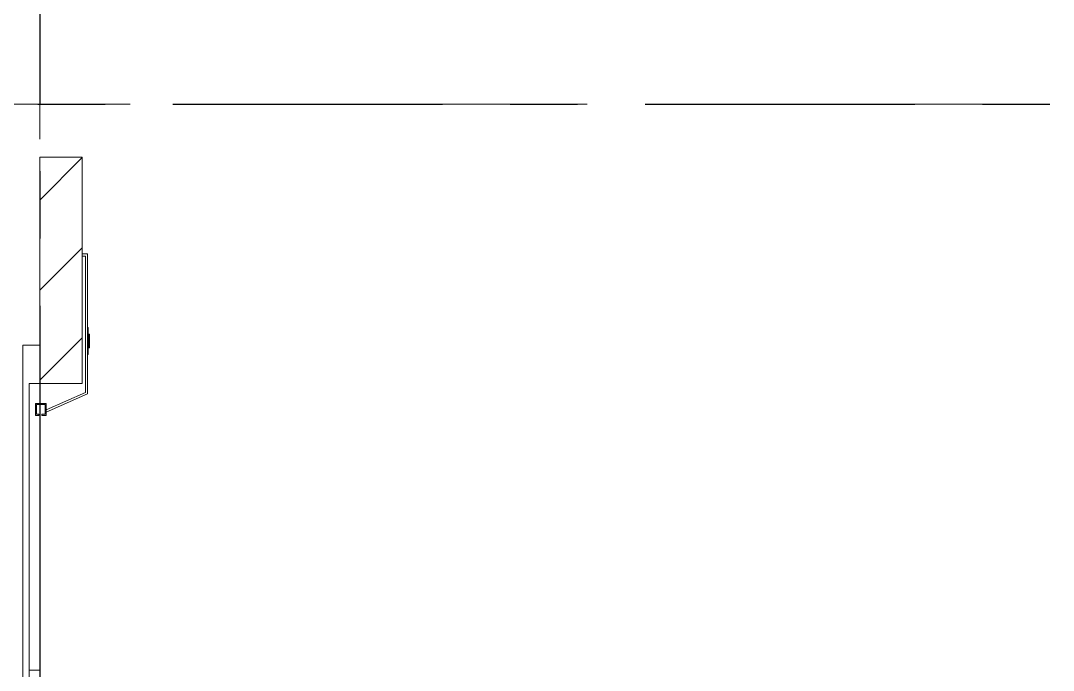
# Model space of a CAD drawing. Header units: millimetres. Extents: x -4000 to 187956, y -58990 to 162485.
# Drawn here: x 42910 to 47769, y 12785 to 15843 of the extents above; entities that cross this region are included whole.
import ezdxf

# ---------------------------------------------------------------- set-up
doc = ezdxf.new("R2010")
doc.units = ezdxf.units.MM
for name, pattern in [('Dash_2_', [635, 317.5, -317.5]), ('Grid Line', [2222.5, 1270, -317.5, 317.5, -317.5]), ('Grid Line 12_5mm', [2150, 1250, -300, 300, -300])]:
    doc.linetypes.add(name, pattern=pattern)
for name, color, linetype, lineweight in [('A-DOOR', 31, 'Continuous', 13), ('A-DOOR-HDLN', 31, 'Dash_2_', 13), ('A-WALL', 113, 'Continuous', 13), ('A-WALL-PATT', 111, 'Continuous', 13), ('S-GRID', 1, 'Continuous', 30)]:
    doc.layers.add(name, color=color, linetype=linetype, lineweight=lineweight)

# ---------------------------------------------------------------- blocks, each defined once
blk = doc.blocks.new('VSC-THANG MÁY 2 - 2700-V706-0_000')
at = {"layer": 'A-DOOR', "lineweight": 9, "transparency": 33554534}
h = blk.add_hatch(color=256, dxfattribs=at)
h.paths.add_polyline_path([(-1180.9, 85), (-1125, 85), (-1125, 105), (-1130, 105), (-1130, 90), (-1175.9, 90), (-1175.9, 130), (-1130, 130), (-1130, 120), (-1125, 120), (-1125, 135), (-1180.9, 135)])
h.paths.add_polyline_path([(1275, 85), (1330.9, 85), (1330.9, 135), (1275, 135), (1275, 120), (1280, 120), (1280, 130), (1325.9, 130), (1325.9, 90), (1280, 90), (1280, 105), (1275, 105)])
at = {"layer": 'A-DOOR', "lineweight": 9}
h = blk.add_hatch(dxfattribs=at)
h.set_pattern_fill('FP_24', color=256, style=0, pattern_type=2)
h.set_pattern_definition([(315, (-12709.95, 43115), (449.013, 449.013), []), (315, (-12709.95, 42956.24), (898.026, 0), []), (315, (-12709.95, 43273.74), (898.026, 0), [])])
h.paths.add_polyline_path([(-1125, 113), (74.2, 113), (74.2, 115), (-1125, 115)])
h.paths.add_polyline_path([(75, 115), (75, 113), (1275, 113), (1275, 115), (890.4, 115)])
at = {"layer": 'A-DOOR', "color": 5, "lineweight": 15}
for p, q in [((1275, 115), (75, 115)), ((75, 115), (75, 113)), ((75, 113), (1275, 113)), ((1330.9, 135), (1275, 135)), ((1275, 135), (1275, 120)), ((1275, 120), (1280, 120)), ((1275, 113), (1275, 115)), ((1280, 105), (1275, 105)), ((1275, 105), (1275, 85)), ((1280, 120), (1280, 130)), ((1280, 130), (1325.9, 130)), ((1280, 90), (1280, 105)), ((1325.9, 130), (1325.9, 90)), ((1330.9, 85), (1330.9, 135)), ((1275, 85), (1330.9, 85)), ((1325.9, 90), (1280, 90)), ((1300.6, 85), (1289.7, 85)), ((1289.7, 85), (1376.5, -110)), ((1383, -100), (1300.6, 85)), ((2025, -85), (2025, -100)), ((2035, -110), (2035, -85)), ((1376.5, -110), (1561.5, -110)), ((2025, -100), (1383, -100)), ((1561.5, -110), (1688.5, -110)), ((1561.5, -110), (1561.5, -113.2)), ((1688.5, -113.2), (1561.5, -113.2)), ((1593.3, -113.2), (1593.3, -116.4)), ((1593.3, -116.4), (1597.5, -116.4)), ((1593.4, -116.4), (1593.4, -118.5)), ((1593.4, -118.5), (1594.5, -118.5)), ((1593.4, -118.5), (1656.9, -118.5)), ((1594.8, -113.2), (1594.8, -114.8)), ((1597.7, -116.4), (1602.5, -116.4)), ((1602.7, -116.4), (1609.1, -116.4)), ((1616.8, -116.4), (1609.3, -116.4)), ((1609.3, -116.4), (1616.8, -116.4)), ((1625, -116.4), (1617, -116.4)), ((1656.9, -116.4), (1625.2, -116.4)), ((1655.2, -114.8), (1655.2, -113.2)), ((1655.7, -116.4), (1656.8, -116.4)), ((1655.9, -118.5), (1656.9, -118.5)), ((1656.8, -116.4), (1656.8, -113.2)), ((1656.9, -118.5), (1656.9, -116.4)), ((1688.5, -113.2), (1688.5, -110)), ((1688.5, -110), (2035, -110))]:
    blk.add_line(p, q, dxfattribs=at)
at = {"layer": 'A-DOOR', "color": 171, "lineweight": 15}
for p, q in [((75, 115), (75, 113)), ((1275, 115), (75, 115)), ((75, 113), (1275, 113)), ((1275, 115), (1275, 113)), ((1376.5, -110), (1289.7, 85)), ((1300.6, 85), (1383, -100)), ((2035, -85), (2025, -85)), ((2025, -100), (2025, -85)), ((2035, -85), (2035, -110)), ((1561.5, -110), (1376.5, -110)), ((1383, -100), (2025, -100)), ((1561.5, -110), (1561.5, -113.2)), ((1561.5, -110), (1593.3, -110)), ((1561.5, -113.2), (1593.3, -113.2)), ((1593.3, -110), (1593.3, -113.2)), ((1616.8, -110), (1593.3, -110)), ((1593.3, -113.2), (1593.3, -116.4)), ((1593.3, -116.4), (1594.3, -116.4)), ((1593.3, -116.4), (1594.3, -116.4)), ((1597.4, -116.4), (1593.4, -116.4)), ((1594.5, -116.4), (1593.4, -116.4)), ((1594.5, -118.5), (1608.6, -118.5)), ((1594.8, -110), (1594.8, -113.2)), ((1594.8, -114.8), (1595.9, -114.8)), ((1594.8, -114.8), (1598.7, -114.8)), ((1602.5, -116.4), (1597.7, -116.4)), ((1598.9, -114.8), (1602.4, -114.8)), ((1609.1, -116.4), (1602.7, -116.4)), ((1604.1, -114.8), (1609.1, -114.8)), ((1608.7, -118.5), (1606.1, -118.5)), ((1608.7, -118.5), (1606.1, -118.5)), ((1641.1, -118.5), (1609.2, -118.5)), ((1615.7, -118.5), (1609.2, -118.5)), ((1611, -114.8), (1616.8, -114.8)), ((1620.3, -118.5), (1615.7, -118.5)), ((1656.8, -110), (1616.8, -110)), ((1617, -116.4), (1625, -116.4)), ((1617.2, -114.8), (1632.8, -114.8)), ((1641.1, -118.5), (1620.3, -118.5)), ((1625.2, -116.4), (1633.2, -116.4)), ((1633.2, -114.8), (1640.1, -114.8)), ((1633.4, -116.4), (1640.9, -116.4)), ((1640.9, -114.8), (1646.3, -114.8)), ((1641.1, -116.4), (1647.5, -116.4)), ((1644.2, -118.5), (1641.7, -118.5)), ((1644.2, -118.5), (1641.7, -118.5)), ((1641.7, -118.5), (1655.9, -118.5)), ((1647.6, -114.8), (1652.7, -114.8)), ((1647.7, -116.4), (1652.5, -116.4)), ((1652.7, -116.4), (1655.7, -116.4)), ((1654.1, -114.8), (1655.2, -114.8)), ((1654.1, -114.8), (1655.2, -114.8)), ((1655.2, -113.2), (1655.2, -110)), ((1655.7, -116.4), (1656.8, -116.4)), ((1655.7, -116.4), (1656.8, -116.4)), ((1656.9, -116.4), (1655.9, -116.4)), ((1656.8, -113.2), (1656.8, -110)), ((1656.8, -110), (1688.5, -110)), ((1656.8, -113.2), (1688.5, -113.2)), ((1656.8, -116.4), (1656.8, -113.2)), ((1688.5, -110), (1688.5, -113.2)), ((2035, -110), (1688.5, -110))]:
    blk.add_line(p, q, dxfattribs=at)
at = {"layer": 'A-DOOR', "color": 172, "lineweight": 15}
for p, q in [((1275, 120), (1275, 135)), ((1275, 135), (1330.9, 135)), ((1280, 120), (1275, 120)), ((1275, 85), (1275, 105)), ((1275, 105), (1280, 105)), ((1325.9, 130), (1280, 130)), ((1280, 130), (1280, 120)), ((1280, 105), (1280, 90)), ((1325.9, 90), (1325.9, 130)), ((1330.9, 135), (1330.9, 85)), ((1289.7, 85), (1275, 85)), ((1280, 90), (1325.9, 90)), ((1330.9, 85), (1300.6, 85))]:
    blk.add_line(p, q, dxfattribs=at)
at = {"layer": 'A-DOOR', "color": 175, "lineweight": 15}
for p, q in [((1300.6, 85), (1289.7, 85)), ((1289.7, 85), (1300.6, 85))]:
    blk.add_line(p, q, dxfattribs=at)
at = {"layer": 'A-DOOR', "color": 161, "lineweight": 15}
for p, q in [((2035, -85), (2025, -85)), ((1593.3, -110), (1561.5, -110)), ((1593.3, -110), (1561.5, -110)), ((1593.3, -110), (1593.3, -113.2)), ((1594.3, -110), (1593.3, -110)), ((1594.3, -110), (1593.3, -110)), ((1593.3, -113.2), (1593.3, -116.4)), ((1593.3, -116.4), (1594.3, -116.4)), ((1593.3, -116.4), (1594.3, -116.4)), ((1602.4, -110), (1594.8, -110)), ((1595.9, -110), (1594.8, -110)), ((1594.8, -110), (1595.9, -110)), ((1594.8, -110), (1602.4, -110)), ((1594.8, -113.2), (1594.8, -114.8)), ((1594.8, -113.2), (1594.8, -114.8)), ((1597.3, -116.4), (1594.8, -116.4)), ((1597.3, -116.4), (1594.8, -116.4)), ((1595.9, -114.8), (1598.7, -114.8)), ((1602.4, -116.4), (1597.5, -116.4)), ((1602.4, -116.4), (1597.5, -116.4)), ((1598.9, -114.8), (1602.4, -114.8)), ((1609.1, -110), (1603.7, -110)), ((1603.7, -110), (1609.1, -110)), ((1609.1, -116.4), (1603.7, -116.4)), ((1608.6, -116.4), (1603.7, -116.4)), ((1604.1, -114.8), (1609.1, -114.8)), ((1606.1, -116.4), (1608.7, -116.4)), ((1606.1, -116.4), (1608.7, -116.4)), ((1609.2, -116.4), (1615.7, -116.4)), ((1609.2, -116.4), (1615.7, -116.4)), ((1609.3, -118.5), (1641.1, -118.5)), ((1616.8, -110), (1609.9, -110)), ((1609.9, -110), (1616.8, -110)), ((1616.8, -116.4), (1609.9, -116.4)), ((1611, -114.8), (1616.8, -114.8)), ((1616.9, -116.4), (1625, -116.4)), ((1616.9, -116.4), (1625, -116.4)), ((1632.8, -110), (1617.2, -110)), ((1617.2, -110), (1632.8, -110)), ((1617.2, -114.8), (1618.8, -114.8)), ((1625, -116.4), (1617.2, -116.4)), ((1620.8, -114.8), (1619.6, -114.8)), ((1619.6, -114.8), (1620.8, -114.8)), ((1620.8, -113.3), (1620.8, -114.8)), ((1622.5, -114.8), (1620.8, -114.8)), ((1620.8, -114.8), (1622.5, -114.8)), ((1622.5, -114.8), (1622.5, -113.2)), ((1622.5, -113.2), (1622.5, -114.8)), ((1622.5, -113.2), (1622.5, -114.8)), ((1622.5, -114.8), (1627.1, -114.8)), ((1627.1, -114.8), (1622.5, -114.8)), ((1625.2, -116.4), (1633.3, -116.4)), ((1625.2, -116.4), (1633.3, -116.4)), ((1632.8, -116.4), (1625.2, -116.4)), ((1627.5, -113.2), (1627.5, -114.4)), ((1627.5, -113.2), (1627.5, -114.4)), ((1627.5, -113.2), (1627.5, -114.4)), ((1627.5, -114.8), (1629.2, -114.8)), ((1629.2, -114.8), (1627.5, -114.8)), ((1629.2, -113.2), (1629.2, -114.8)), ((1629.2, -114.8), (1630.4, -114.8)), ((1630.4, -114.8), (1629.2, -114.8)), ((1630.4, -113.2), (1630.4, -114.8)), ((1630.4, -114.8), (1632.8, -114.8)), ((1640.1, -110), (1633.2, -110)), ((1633.2, -110), (1640.1, -110)), ((1633.2, -114.8), (1640.1, -114.8)), ((1640.1, -116.4), (1633.4, -116.4)), ((1633.5, -116.4), (1641, -116.4)), ((1633.5, -116.4), (1641, -116.4)), ((1646.3, -110), (1640.9, -110)), ((1640.9, -110), (1646.3, -110)), ((1640.9, -114.8), (1646.3, -114.8)), ((1646.3, -116.4), (1641.1, -116.4)), ((1641.7, -116.4), (1644.2, -116.4)), ((1641.7, -116.4), (1644.2, -116.4)), ((1646.3, -116.4), (1641.8, -116.4)), ((1655.2, -110), (1647.6, -110)), ((1647.6, -110), (1655.2, -110)), ((1647.6, -114.8), (1652.7, -114.8)), ((1652.7, -116.4), (1647.8, -116.4)), ((1652.7, -116.4), (1647.8, -116.4)), ((1655.2, -116.4), (1652.9, -116.4)), ((1655.2, -116.4), (1652.9, -116.4)), ((1655.2, -110), (1654.1, -110)), ((1654.1, -110), (1655.2, -110)), ((1655.2, -114.8), (1655.2, -113.2)), ((1655.2, -114.8), (1655.2, -113.2)), ((1656.8, -110), (1655.7, -110)), ((1656.8, -110), (1655.7, -110)), ((1655.7, -116.4), (1656.8, -116.4)), ((1655.7, -116.4), (1656.8, -116.4)), ((1688.5, -110), (1656.8, -110)), ((1656.8, -113.2), (1656.8, -110)), ((1688.5, -110), (1656.8, -110)), ((1656.8, -116.4), (1656.8, -113.2))]:
    blk.add_line(p, q, dxfattribs=at)
at = {"layer": 'A-DOOR', "color": 151, "lineweight": 15}
for p, q in [((1594.3, -110), (1593.3, -110)), ((1593.3, -110), (1593.3, -113.2)), ((1594.3, -110), (1593.3, -110)), ((1593.3, -116.4), (1594.3, -116.4)), ((1594.8, -110), (1594.8, -113.2)), ((1594.8, -110), (1594.8, -113.2)), ((1594.8, -114.8), (1595.9, -114.8)), ((1594.8, -114.8), (1595.9, -114.8)), ((1594.8, -114.8), (1595.9, -114.8)), ((1594.8, -114.8), (1595.9, -114.8)), ((1597.4, -116.4), (1595.6, -116.4)), ((1595.6, -116.4), (1597.5, -116.4)), ((1595.6, -116.4), (1597.5, -116.4)), ((1598.9, -110), (1595.9, -110)), ((1595.9, -110), (1598.9, -110)), ((1602.5, -116.4), (1597.7, -116.4)), ((1597.7, -116.4), (1602.5, -116.4)), ((1597.7, -116.4), (1602.5, -116.4)), ((1602.4, -110), (1598.9, -110)), ((1598.9, -110), (1602.4, -110)), ((1608.6, -116.4), (1603.6, -116.4)), ((1603.6, -116.4), (1608.6, -116.4)), ((1603.6, -116.4), (1608.6, -116.4)), ((1609.1, -110), (1603.7, -110)), ((1603.7, -110), (1609.1, -110)), ((1616.8, -110), (1609.9, -110)), ((1609.9, -110), (1616.8, -110)), ((1615.6, -116.4), (1609.9, -116.4)), ((1619.6, -110), (1617.2, -110)), ((1617.2, -110), (1619.6, -110)), ((1625, -116.4), (1617.2, -116.4)), ((1620.8, -110), (1619.6, -110)), ((1619.6, -110), (1620.8, -110)), ((1619.6, -110), (1619.6, -113.2)), ((1620.8, -110), (1619.6, -110)), ((1619.6, -110), (1620.8, -110)), ((1619.6, -110), (1619.6, -113.2)), ((1619.6, -114.8), (1620.7, -114.8)), ((1622.5, -110), (1620.8, -110)), ((1620.8, -110), (1622.5, -110)), ((1620.8, -110), (1620.8, -112.6)), ((1622.5, -110), (1620.8, -110)), ((1620.8, -110), (1622.5, -110)), ((1620.8, -110), (1620.8, -112.6)), ((1622.5, -113.2), (1620.9, -113.2)), ((1620.9, -113.2), (1622.5, -113.2)), ((1621.2, -113.2), (1621.2, -114.8)), ((1622.5, -114.8), (1621.2, -114.8)), ((1621.2, -114.8), (1622.5, -114.8)), ((1622.5, -110), (1627.5, -110)), ((1627.5, -110), (1622.5, -110)), ((1622.5, -111.5), (1622.5, -110)), ((1622.5, -110), (1622.5, -111.5)), ((1622.5, -110), (1622.5, -111.5)), ((1622.5, -110), (1627.5, -110)), ((1627.5, -110), (1622.5, -110)), ((1622.5, -111.5), (1622.5, -110)), ((1622.5, -110), (1622.5, -111.5)), ((1622.5, -110), (1622.5, -111.5)), ((1622.5, -113.2), (1622.5, -111.9)), ((1622.5, -111.9), (1622.5, -113.2)), ((1622.5, -111.9), (1622.5, -113.2)), ((1622.5, -113.2), (1622.5, -111.9)), ((1622.5, -111.9), (1622.5, -113.2)), ((1622.5, -111.9), (1622.5, -113.2)), ((1622.5, -113.2), (1622.5, -114.8)), ((1622.5, -113.2), (1627.5, -113.2)), ((1627.5, -113.2), (1622.5, -113.2)), ((1622.5, -114.8), (1625, -114.8)), ((1625, -114.8), (1627.1, -114.8)), ((1632.8, -116.4), (1625.2, -116.4)), ((1627.5, -110), (1629.2, -110)), ((1629.2, -110), (1627.5, -110)), ((1627.5, -110), (1627.5, -113.2)), ((1627.5, -110), (1627.5, -113.2)), ((1627.5, -110), (1627.5, -113.2)), ((1627.5, -110), (1629.2, -110)), ((1629.2, -110), (1627.5, -110)), ((1627.5, -110), (1627.5, -113.2)), ((1627.5, -110), (1627.5, -113.2)), ((1627.5, -110), (1627.5, -113.2)), ((1627.5, -113.2), (1627.5, -114.4)), ((1627.5, -114.8), (1628.8, -114.8)), ((1628.8, -114.8), (1627.5, -114.8)), ((1627.6, -113.2), (1629.1, -113.2)), ((1629.1, -113.2), (1627.6, -113.2)), ((1628.8, -113.4), (1628.8, -114.8)), ((1629.2, -110), (1630.4, -110)), ((1630.4, -110), (1629.2, -110)), ((1629.2, -110), (1629.2, -112.2)), ((1629.2, -110), (1630.4, -110)), ((1630.4, -110), (1629.2, -110)), ((1629.2, -110), (1629.2, -112.2)), ((1629.2, -113.2), (1630.4, -113.2)), ((1630.4, -113.2), (1629.2, -113.2)), ((1629.3, -114.8), (1630.4, -114.8)), ((1632.8, -110), (1630.4, -110)), ((1630.4, -110), (1630.4, -111.5)), ((1630.4, -110), (1630.4, -111.5)), ((1630.4, -110), (1632.8, -110)), ((1640.1, -110), (1633.2, -110)), ((1633.2, -110), (1640.1, -110)), ((1640.1, -116.4), (1633.4, -116.4)), ((1646.3, -110), (1640.9, -110)), ((1640.9, -110), (1646.3, -110)), ((1646.4, -116.4), (1641.7, -116.4)), ((1641.8, -116.4), (1646.4, -116.4)), ((1641.8, -116.4), (1646.4, -116.4)), ((1651.1, -110), (1647.6, -110)), ((1647.6, -110), (1651.1, -110)), ((1652.5, -116.4), (1647.6, -116.4)), ((1647.7, -116.4), (1652.5, -116.4)), ((1647.7, -116.4), (1652.5, -116.4)), ((1654.1, -110), (1651.1, -110)), ((1651.1, -110), (1654.1, -110)), ((1654.4, -116.4), (1652.7, -116.4)), ((1652.7, -116.4), (1654.4, -116.4)), ((1652.7, -116.4), (1654.4, -116.4)), ((1654.1, -114.8), (1655.2, -114.8)), ((1654.1, -114.8), (1655.2, -114.8)), ((1654.1, -114.8), (1655.2, -114.8)), ((1654.1, -114.8), (1655.2, -114.8)), ((1655.2, -113.2), (1655.2, -111)), ((1655.2, -113.2), (1655.2, -111)), ((1656.8, -110), (1655.7, -110)), ((1656.8, -110), (1655.7, -110)), ((1655.7, -116.4), (1656.8, -116.4)), ((1656.8, -113.2), (1656.8, -110))]:
    blk.add_line(p, q, dxfattribs=at)
at = {"layer": 'A-DOOR', "color": 255, "lineweight": 15}
for p, q in [((1594.3, -110), (1593.3, -110)), ((1595.9, -110), (1594.8, -110)), ((1595.9, -110), (1594.8, -110)), ((1595.9, -110), (1594.8, -110)), ((1595.9, -110), (1594.8, -110)), ((1594.8, -110), (1595.9, -110)), ((1594.8, -110), (1595.9, -110)), ((1594.8, -113.2), (1594.8, -114.8)), ((1595.9, -116.4), (1594.8, -116.4)), ((1595.9, -116.4), (1594.8, -116.4)), ((1597.5, -110), (1595.6, -110)), ((1597.5, -110), (1595.6, -110)), ((1597.3, -116.4), (1595.9, -116.4)), ((1597.3, -116.4), (1595.9, -116.4)), ((1597.3, -114.8), (1598.7, -114.8)), ((1597.3, -114.8), (1598.7, -114.8)), ((1602.5, -110), (1597.5, -110)), ((1602.5, -110), (1597.5, -110)), ((1598.9, -116.4), (1597.5, -116.4)), ((1598.9, -116.4), (1597.5, -116.4)), ((1598.9, -114.8), (1602.4, -114.8)), ((1598.9, -114.8), (1602.4, -114.8)), ((1602.4, -116.4), (1598.9, -116.4)), ((1602.4, -116.4), (1598.9, -116.4)), ((1609.1, -110), (1603.6, -110)), ((1609.1, -110), (1603.6, -110)), ((1608.6, -116.4), (1603.7, -116.4)), ((1608.7, -116.4), (1604.4, -116.4)), ((1605.1, -114.8), (1609.1, -114.8)), ((1605.1, -114.8), (1609.1, -114.8)), ((1616.8, -110), (1609.9, -110)), ((1616.8, -110), (1609.9, -110)), ((1615.6, -116.4), (1609.9, -116.4)), ((1609.9, -116.4), (1615.6, -116.4)), ((1609.9, -116.4), (1615.6, -116.4)), ((1611.7, -114.8), (1616.8, -114.8)), ((1611.7, -114.8), (1616.8, -114.8)), ((1619.6, -110), (1617.2, -110)), ((1619.6, -110), (1617.2, -110)), ((1617.2, -114.8), (1618.8, -114.8)), ((1617.2, -114.8), (1618.8, -114.8)), ((1625, -116.4), (1617.2, -116.4)), ((1617.2, -116.4), (1625, -116.4)), ((1617.2, -116.4), (1625, -116.4)), ((1622.5, -110), (1621.2, -110)), ((1621.2, -110), (1622.5, -110)), ((1621.2, -110), (1621.2, -112.3)), ((1622.5, -110), (1621.2, -110)), ((1621.2, -110), (1622.5, -110)), ((1621.2, -110), (1621.2, -112.3)), ((1622.5, -113.2), (1621.2, -113.2)), ((1621.2, -113.2), (1622.5, -113.2)), ((1622.5, -114.8), (1621.2, -114.8)), ((1621.2, -114.8), (1622.5, -114.8)), ((1622.5, -110), (1622.5, -111.5)), ((1622.5, -110), (1622.5, -111.5)), ((1622.5, -111.9), (1622.5, -113.2)), ((1622.5, -111.9), (1622.5, -113.2)), ((1622.5, -113.2), (1622.5, -114.8)), ((1625, -116.4), (1625, -114.8)), ((1632.8, -116.4), (1625.2, -116.4)), ((1625.2, -116.4), (1632.8, -116.4)), ((1625.2, -116.4), (1632.8, -116.4)), ((1627.5, -110), (1628.8, -110)), ((1628.8, -110), (1627.5, -110)), ((1627.5, -110), (1627.5, -113.2)), ((1627.5, -110), (1628.8, -110)), ((1628.8, -110), (1627.5, -110)), ((1627.5, -110), (1627.5, -113.2)), ((1627.5, -113.2), (1627.5, -114.4)), ((1627.5, -114.8), (1628.8, -114.8)), ((1628.8, -114.8), (1627.5, -114.8)), ((1628.8, -110), (1628.8, -112.5)), ((1628.8, -110), (1628.8, -112.5)), ((1632.8, -110), (1630.4, -110)), ((1632.8, -110), (1630.4, -110)), ((1630.4, -114.8), (1632.8, -114.8)), ((1630.4, -114.8), (1632.8, -114.8)), ((1640.1, -110), (1633.2, -110)), ((1640.1, -110), (1633.2, -110)), ((1633.2, -114.8), (1634.7, -114.8)), ((1633.2, -114.8), (1634.7, -114.8)), ((1640.1, -116.4), (1633.4, -116.4)), ((1633.4, -116.4), (1640.1, -116.4)), ((1633.4, -116.4), (1640.1, -116.4)), ((1635.2, -114.8), (1640.1, -114.8)), ((1635.2, -114.8), (1640.1, -114.8)), ((1646.4, -110), (1640.9, -110)), ((1646.4, -110), (1640.9, -110)), ((1645.6, -116.4), (1641.7, -116.4)), ((1646.3, -116.4), (1641.8, -116.4)), ((1642.7, -114.8), (1646.3, -114.8)), ((1642.7, -114.8), (1646.3, -114.8)), ((1645.6, -114.8), (1645.6, -116.4)), ((1652.5, -110), (1647.5, -110)), ((1652.5, -110), (1647.5, -110)), ((1647.7, -114.8), (1651.1, -114.8)), ((1647.7, -114.8), (1651.1, -114.8)), ((1651.1, -116.4), (1647.8, -116.4)), ((1651.1, -116.4), (1647.8, -116.4)), ((1652.7, -116.4), (1651.1, -116.4)), ((1652.7, -116.4), (1651.1, -116.4)), ((1654.4, -110), (1652.5, -110)), ((1654.4, -110), (1652.5, -110)), ((1654.1, -116.4), (1652.9, -116.4)), ((1654.1, -116.4), (1652.9, -116.4)), ((1655.2, -110), (1654.1, -110)), ((1655.2, -110), (1654.1, -110)), ((1655.2, -110), (1654.1, -110)), ((1655.2, -110), (1654.1, -110)), ((1654.1, -110), (1655.2, -110)), ((1654.1, -110), (1655.2, -110)), ((1655.2, -116.4), (1654.1, -116.4)), ((1655.2, -116.4), (1654.1, -116.4)), ((1655.2, -114.8), (1655.2, -113.2)), ((1656.8, -110), (1655.7, -110))]:
    blk.add_line(p, q, dxfattribs=at)
at = {"layer": 'A-DOOR', "color": 90, "lineweight": 15}
for p, q in [((1594.8, -110), (1594.8, -113.2)), ((1595.9, -110), (1594.8, -110)), ((1595.9, -110), (1594.8, -110)), ((1594.8, -110), (1595.9, -110)), ((1594.8, -110), (1595.9, -110)), ((1594.8, -114.8), (1595.9, -114.8)), ((1594.8, -114.8), (1595.9, -114.8)), ((1595.9, -116.4), (1594.8, -116.4)), ((1595.9, -116.4), (1594.8, -116.4)), ((1597.5, -110), (1595.6, -110)), ((1597.5, -110), (1595.6, -110)), ((1597.5, -110), (1595.6, -110)), ((1595.6, -116.4), (1597.5, -116.4)), ((1595.6, -116.4), (1597.5, -116.4)), ((1595.6, -116.4), (1597.5, -116.4)), ((1602.5, -110), (1595.9, -110)), ((1598.9, -110), (1595.9, -110)), ((1602.4, -110), (1595.9, -110)), ((1598.9, -110), (1595.9, -110)), ((1598.9, -110), (1595.9, -110)), ((1595.9, -110), (1598.9, -110)), ((1595.9, -110), (1598.9, -110)), ((1598.9, -110), (1595.9, -110)), ((1598.9, -110), (1595.9, -110)), ((1595.9, -110), (1598.9, -110)), ((1595.9, -110), (1598.9, -110)), ((1595.9, -110), (1598.9, -110)), ((1602.5, -110), (1595.9, -110)), ((1597.3, -116.4), (1595.9, -116.4)), ((1597.3, -116.4), (1595.9, -116.4)), ((1597.3, -114.8), (1598.7, -114.8)), ((1597.3, -114.8), (1598.7, -114.8)), ((1597.3, -114.8), (1598.7, -114.8)), ((1597.3, -114.8), (1598.7, -114.8)), ((1602.5, -110), (1597.5, -110)), ((1602.5, -110), (1597.5, -110)), ((1602.5, -110), (1597.5, -110)), ((1597.5, -113.2), (1598.9, -113.2)), ((1598.9, -116.4), (1597.5, -116.4)), ((1598.9, -116.4), (1597.5, -116.4)), ((1597.7, -116.4), (1602.5, -116.4)), ((1597.7, -116.4), (1602.5, -116.4)), ((1597.7, -116.4), (1602.5, -116.4)), ((1602.4, -110), (1598.9, -110)), ((1602.4, -110), (1598.9, -110)), ((1602.4, -110), (1598.9, -110)), ((1598.9, -110), (1602.4, -110)), ((1598.9, -110), (1602.4, -110)), ((1602.4, -110), (1598.9, -110)), ((1602.4, -110), (1598.9, -110)), ((1598.9, -110), (1602.4, -110)), ((1598.9, -110), (1602.4, -110)), ((1598.9, -110), (1602.5, -110)), ((1598.9, -114.8), (1602.4, -114.8)), ((1598.9, -114.8), (1602.4, -114.8)), ((1598.9, -114.8), (1602.4, -114.8)), ((1598.9, -114.8), (1602.4, -114.8)), ((1602.4, -116.4), (1598.9, -116.4)), ((1602.4, -116.4), (1598.9, -116.4)), ((1601.3, -113.2), (1602.5, -113.2)), ((1609.1, -110), (1603.6, -110)), ((1609.1, -110), (1603.6, -110)), ((1609.1, -110), (1603.6, -110)), ((1609.1, -110), (1603.7, -110)), ((1609.1, -110), (1603.7, -110)), ((1609.1, -110), (1603.7, -110)), ((1609.1, -110), (1603.7, -110)), ((1609.1, -110), (1603.7, -110)), ((1603.7, -110), (1609.1, -110)), ((1603.7, -110), (1609.1, -110)), ((1609.1, -110), (1603.7, -110)), ((1609.1, -110), (1603.7, -110)), ((1603.7, -110), (1609.1, -110)), ((1603.7, -110), (1609.1, -110)), ((1603.7, -110), (1609.1, -110)), ((1609.1, -110), (1603.7, -110)), ((1604.2, -116.4), (1608.6, -116.4)), ((1604.2, -116.4), (1608.6, -116.4)), ((1604.2, -116.4), (1608.6, -116.4)), ((1608.6, -116.4), (1604.3, -116.4)), ((1608.6, -116.4), (1604.3, -116.4)), ((1608.6, -116.4), (1604.3, -116.4)), ((1604.4, -113.2), (1605.8, -113.2)), ((1605.8, -113.2), (1604.4, -113.2)), ((1604.4, -113.2), (1605.8, -113.2)), ((1605.8, -113.2), (1604.4, -113.2)), ((1604.4, -113.2), (1605.8, -113.2)), ((1608.7, -116.4), (1604.4, -116.4)), ((1604.4, -116.4), (1608.7, -116.4)), ((1604.4, -116.4), (1608.7, -116.4)), ((1605.1, -114.8), (1609.1, -114.8)), ((1605.1, -114.8), (1609.1, -114.8)), ((1605.1, -114.8), (1609.1, -114.8)), ((1605.1, -114.8), (1609.1, -114.8)), ((1606.8, -113.2), (1609.1, -113.2)), ((1609.1, -113.2), (1606.8, -113.2)), ((1606.8, -113.2), (1609.1, -113.2)), ((1609.1, -113.2), (1606.8, -113.2)), ((1606.8, -113.2), (1609.1, -113.2)), ((1616.8, -110), (1609.9, -110)), ((1616.8, -110), (1609.9, -110)), ((1616.8, -110), (1609.9, -110)), ((1616.8, -110), (1609.9, -110)), ((1616.8, -110), (1609.9, -110)), ((1616.8, -110), (1609.9, -110)), ((1609.9, -110), (1616.8, -110)), ((1609.9, -110), (1616.8, -110)), ((1616.8, -110), (1609.9, -110)), ((1616.8, -110), (1609.9, -110)), ((1616.8, -110), (1609.9, -110)), ((1616.8, -110), (1609.9, -110)), ((1609.9, -110), (1616.8, -110)), ((1609.9, -110), (1616.8, -110)), ((1609.9, -110), (1616.8, -110)), ((1616.8, -110), (1609.9, -110)), ((1609.9, -113.2), (1612.3, -113.2)), ((1612.3, -113.2), (1609.9, -113.2)), ((1609.9, -113.2), (1612.3, -113.2)), ((1612.3, -113.2), (1609.9, -113.2)), ((1609.9, -113.2), (1612.3, -113.2)), ((1615.7, -116.4), (1609.9, -116.4)), ((1609.9, -116.4), (1615.7, -116.4)), ((1615.7, -116.4), (1609.9, -116.4)), ((1609.9, -116.4), (1615.7, -116.4)), ((1609.9, -116.4), (1615.6, -116.4)), ((1615.6, -116.4), (1609.9, -116.4)), ((1615.6, -116.4), (1609.9, -116.4)), ((1609.9, -116.4), (1615.6, -116.4)), ((1609.9, -116.4), (1615.6, -116.4)), ((1615.6, -116.4), (1609.9, -116.4)), ((1615.6, -116.4), (1609.9, -116.4)), ((1611.7, -114.8), (1616.8, -114.8)), ((1611.7, -114.8), (1616.8, -114.8)), ((1611.7, -114.8), (1616.8, -114.8)), ((1611.7, -114.8), (1616.8, -114.8)), ((1613.6, -113.2), (1616.8, -113.2)), ((1616.8, -113.2), (1613.6, -113.2)), ((1613.6, -113.2), (1616.8, -113.2)), ((1616.8, -113.2), (1613.6, -113.2)), ((1613.6, -113.2), (1616.8, -113.2)), ((1619.6, -110), (1617.2, -110)), ((1619.6, -110), (1617.2, -110)), ((1619.6, -110), (1617.2, -110)), ((1619.6, -110), (1617.2, -110)), ((1619.6, -110), (1617.2, -110)), ((1619.6, -110), (1617.2, -110)), ((1617.2, -110), (1619.6, -110)), ((1617.2, -110), (1619.6, -110)), ((1619.6, -110), (1617.2, -110)), ((1619.6, -110), (1617.2, -110)), ((1619.6, -110), (1617.2, -110)), ((1619.6, -110), (1617.2, -110)), ((1617.2, -110), (1619.6, -110)), ((1617.2, -110), (1619.6, -110)), ((1617.2, -110), (1619.6, -110)), ((1619.6, -110), (1617.2, -110)), ((1617.2, -113.2), (1619.6, -113.2)), ((1619.6, -113.2), (1617.2, -113.2)), ((1617.2, -113.2), (1619.6, -113.2)), ((1619.6, -113.2), (1617.2, -113.2)), ((1617.2, -113.2), (1619.6, -113.2)), ((1617.2, -114.8), (1618.8, -114.8)), ((1617.2, -114.8), (1618.8, -114.8)), ((1617.2, -114.8), (1618.8, -114.8)), ((1617.2, -114.8), (1618.8, -114.8)), ((1625, -116.4), (1617.2, -116.4)), ((1617.2, -116.4), (1625, -116.4)), ((1625, -116.4), (1617.2, -116.4)), ((1617.2, -116.4), (1625, -116.4)), ((1617.2, -116.4), (1625, -116.4)), ((1625, -116.4), (1617.2, -116.4)), ((1625, -116.4), (1617.2, -116.4)), ((1617.2, -116.4), (1625, -116.4)), ((1617.2, -116.4), (1625, -116.4)), ((1625, -116.4), (1617.2, -116.4)), ((1625, -116.4), (1617.2, -116.4)), ((1620.7, -110), (1619.6, -110)), ((1620.8, -110), (1619.6, -110)), ((1620.7, -110), (1619.6, -110)), ((1620.7, -110), (1619.6, -110)), ((1620.7, -110), (1619.6, -110)), ((1620.7, -110), (1619.6, -110)), ((1620.7, -110), (1619.6, -110)), ((1620.7, -110), (1619.6, -110)), ((1619.6, -110), (1620.7, -110)), ((1619.6, -110), (1620.7, -110)), ((1620.7, -110), (1619.6, -110)), ((1619.6, -110), (1620.7, -110)), ((1620.7, -110), (1619.6, -110)), ((1620.7, -110), (1619.6, -110)), ((1620.7, -110), (1619.6, -110)), ((1620.7, -110), (1619.6, -110)), ((1619.6, -110), (1620.7, -110)), ((1619.6, -110), (1620.7, -110)), ((1619.6, -110), (1620.8, -110)), ((1620.8, -110), (1619.6, -110)), ((1619.6, -114.8), (1620.7, -114.8)), ((1619.6, -114.8), (1620.7, -114.8)), ((1619.6, -114.8), (1620.7, -114.8)), ((1619.6, -114.8), (1620.7, -114.8)), ((1619.6, -114.8), (1620.7, -114.8)), ((1619.6, -114.8), (1620.7, -114.8)), ((1622.5, -110), (1621.2, -110)), ((1622.5, -110), (1621.2, -110)), ((1621.2, -110), (1622.5, -110)), ((1622.5, -110), (1621.2, -110)), ((1622.5, -110), (1621.2, -110)), ((1621.2, -110), (1622.5, -110)), ((1622.5, -110), (1621.2, -110)), ((1622.5, -110), (1621.2, -110)), ((1622.5, -110), (1621.2, -110)), ((1622.5, -110), (1621.2, -110)), ((1622.5, -110), (1621.2, -110)), ((1622.5, -110), (1621.2, -110)), ((1621.2, -110), (1622.5, -110)), ((1621.2, -110), (1622.5, -110)), ((1622.5, -110), (1621.2, -110)), ((1621.2, -110), (1622.5, -110)), ((1622.5, -110), (1621.2, -110)), ((1622.5, -110), (1621.2, -110)), ((1622.5, -110), (1621.2, -110)), ((1622.5, -110), (1621.2, -110)), ((1621.2, -110), (1622.5, -110)), ((1621.2, -110), (1622.5, -110)), ((1621.2, -110), (1622.5, -110)), ((1622.5, -110), (1621.2, -110)), ((1621.2, -113.2), (1622.5, -113.2)), ((1622.5, -113.2), (1621.2, -113.2)), ((1621.2, -113.2), (1622.5, -113.2)), ((1622.5, -113.2), (1621.2, -113.2)), ((1621.2, -113.2), (1622.5, -113.2)), ((1622.5, -113.2), (1621.2, -113.2)), ((1621.2, -113.2), (1622.5, -113.2)), ((1621.2, -114.8), (1622.5, -114.8)), ((1621.2, -114.8), (1622.5, -114.8)), ((1621.2, -114.8), (1622.5, -114.8)), ((1621.2, -114.8), (1622.5, -114.8)), ((1621.2, -114.8), (1622.5, -114.8)), ((1621.2, -114.8), (1622.5, -114.8)), ((1621.2, -114.8), (1622.5, -114.8)), ((1625, -110), (1622.5, -110)), ((1622.5, -110), (1622.5, -111.5)), ((1622.5, -110), (1622.5, -111.5)), ((1627.5, -110), (1622.5, -110)), ((1622.5, -110), (1622.5, -111.5)), ((1622.5, -110), (1622.5, -111.5)), ((1625, -110), (1622.5, -110)), ((1625, -110), (1622.5, -110)), ((1625, -110), (1622.5, -110)), ((1625, -110), (1622.5, -110)), ((1625, -110), (1622.5, -110)), ((1625, -110), (1622.5, -110)), ((1622.5, -110), (1625, -110)), ((1622.5, -110), (1625, -110)), ((1627.5, -110), (1622.5, -110)), ((1622.5, -110), (1625, -110)), ((1625, -110), (1622.5, -110)), ((1625, -110), (1622.5, -110)), ((1625, -110), (1622.5, -110)), ((1625, -110), (1622.5, -110)), ((1622.5, -110), (1625, -110)), ((1622.5, -110), (1625, -110)), ((1622.5, -110), (1627.5, -110)), ((1627.5, -110), (1622.5, -110)), ((1622.5, -111.9), (1622.5, -113.2)), ((1622.5, -111.9), (1622.5, -113.2)), ((1622.5, -111.9), (1622.5, -113.2)), ((1622.5, -111.9), (1622.5, -113.2)), ((1622.5, -113.2), (1622.5, -114.8)), ((1622.5, -113.2), (1627.5, -113.2)), ((1625, -113.2), (1622.5, -113.2)), ((1622.5, -113.2), (1627.5, -113.2)), ((1627.5, -113.2), (1622.5, -113.2)), ((1622.5, -113.2), (1625, -113.2)), ((1622.5, -114.8), (1625, -114.8)), ((1622.5, -114.8), (1625, -114.8)), ((1622.5, -114.8), (1625, -114.8)), ((1622.5, -114.8), (1625, -114.8)), ((1622.5, -114.8), (1625, -114.8)), ((1622.5, -114.8), (1625, -114.8)), ((1627.5, -110), (1625, -110)), ((1627.5, -110), (1625, -110)), ((1627.5, -110), (1625, -110)), ((1627.5, -110), (1625, -110)), ((1627.5, -110), (1625, -110)), ((1627.5, -110), (1625, -110)), ((1627.5, -110), (1625, -110)), ((1625, -110), (1627.5, -110)), ((1625, -110), (1627.5, -110)), ((1625, -110), (1627.5, -110)), ((1627.5, -110), (1625, -110)), ((1627.5, -110), (1625, -110)), ((1627.5, -110), (1625, -110)), ((1627.5, -110), (1625, -110)), ((1625, -110), (1627.5, -110)), ((1625, -110), (1627.5, -110)), ((1627.5, -113.2), (1625, -113.2)), ((1625, -114.8), (1625, -113.2)), ((1625, -113.2), (1627.5, -113.2)), ((1625, -114.8), (1625, -113.2)), ((1625, -116.4), (1625, -114.8)), ((1625, -114.8), (1627, -114.8)), ((1625, -114.8), (1627, -114.8)), ((1625, -114.8), (1627, -114.8)), ((1625, -114.8), (1627, -114.8)), ((1625, -114.8), (1627, -114.8)), ((1625, -114.8), (1627, -114.8)), ((1625.2, -116.4), (1632.8, -116.4)), ((1632.8, -116.4), (1625.2, -116.4)), ((1625.2, -116.4), (1632.8, -116.4)), ((1632.8, -116.4), (1625.2, -116.4)), ((1625.2, -116.4), (1632.8, -116.4)), ((1632.8, -116.4), (1625.2, -116.4)), ((1632.8, -116.4), (1625.2, -116.4)), ((1625.2, -116.4), (1632.8, -116.4)), ((1625.2, -116.4), (1632.8, -116.4)), ((1632.8, -116.4), (1625.2, -116.4)), ((1632.8, -116.4), (1625.2, -116.4)), ((1628.8, -110), (1627.5, -110)), ((1627.5, -110), (1628.8, -110)), ((1628.8, -110), (1627.5, -110)), ((1627.5, -110), (1627.5, -113.2)), ((1627.5, -110), (1627.5, -113.2)), ((1628.8, -110), (1627.5, -110)), ((1627.5, -110), (1628.8, -110)), ((1628.8, -110), (1627.5, -110)), ((1627.5, -110), (1627.5, -113.2)), ((1627.5, -110), (1627.5, -113.2)), ((1628.8, -110), (1627.5, -110)), ((1628.8, -110), (1627.5, -110)), ((1628.8, -110), (1627.5, -110)), ((1628.8, -110), (1627.5, -110)), ((1628.8, -110), (1627.5, -110)), ((1628.8, -110), (1627.5, -110)), ((1627.5, -110), (1628.8, -110)), ((1627.5, -110), (1628.8, -110)), ((1628.8, -110), (1627.5, -110)), ((1627.5, -110), (1628.8, -110)), ((1628.8, -110), (1627.5, -110)), ((1628.8, -110), (1627.5, -110)), ((1628.8, -110), (1627.5, -110)), ((1628.8, -110), (1627.5, -110)), ((1627.5, -110), (1628.8, -110)), ((1627.5, -110), (1628.8, -110)), ((1627.5, -110), (1628.8, -110)), ((1628.8, -110), (1627.5, -110)), ((1627.5, -113.2), (1627.5, -114.4)), ((1627.5, -114.8), (1628.8, -114.8)), ((1627.5, -114.8), (1628.8, -114.8)), ((1627.5, -114.8), (1628.8, -114.8)), ((1627.5, -114.8), (1628.8, -114.8)), ((1627.5, -114.8), (1628.8, -114.8)), ((1627.5, -114.8), (1628.8, -114.8)), ((1627.5, -114.8), (1628.8, -114.8)), ((1630.4, -110), (1629.2, -110)), ((1629.2, -110), (1630.4, -110)), ((1630.4, -110), (1629.2, -110)), ((1629.2, -113.2), (1630.4, -113.2)), ((1629.2, -113.2), (1630.4, -113.2)), ((1630.4, -113.2), (1629.2, -113.2)), ((1629.2, -113.2), (1630.4, -113.2)), ((1630.4, -113.2), (1629.2, -113.2)), ((1630.4, -110), (1629.3, -110)), ((1630.4, -110), (1629.3, -110)), ((1630.4, -110), (1629.3, -110)), ((1630.4, -110), (1629.3, -110)), ((1630.4, -110), (1629.3, -110)), ((1630.4, -110), (1629.3, -110)), ((1630.4, -110), (1629.3, -110)), ((1629.3, -110), (1630.4, -110)), ((1629.3, -110), (1630.4, -110)), ((1630.4, -110), (1629.3, -110)), ((1629.3, -110), (1630.4, -110)), ((1630.4, -110), (1629.3, -110)), ((1630.4, -110), (1629.3, -110)), ((1630.4, -110), (1629.3, -110)), ((1630.4, -110), (1629.3, -110)), ((1629.3, -110), (1630.4, -110)), ((1629.3, -110), (1630.4, -110)), ((1629.3, -114.8), (1630.4, -114.8)), ((1629.3, -114.8), (1630.4, -114.8)), ((1629.3, -114.8), (1630.4, -114.8)), ((1629.3, -114.8), (1630.4, -114.8)), ((1629.3, -114.8), (1630.4, -114.8)), ((1629.3, -114.8), (1630.4, -114.8)), ((1632.8, -110), (1630.4, -110)), ((1632.8, -110), (1630.4, -110)), ((1632.8, -110), (1630.4, -110)), ((1632.8, -110), (1630.4, -110)), ((1632.8, -110), (1630.4, -110)), ((1632.8, -110), (1630.4, -110)), ((1630.4, -110), (1632.8, -110)), ((1630.4, -110), (1632.8, -110)), ((1632.8, -110), (1630.4, -110)), ((1632.8, -110), (1630.4, -110)), ((1632.8, -110), (1630.4, -110)), ((1632.8, -110), (1630.4, -110)), ((1630.4, -110), (1632.8, -110)), ((1630.4, -110), (1632.8, -110)), ((1630.4, -110), (1632.8, -110)), ((1632.8, -110), (1630.4, -110)), ((1630.4, -113.2), (1632.8, -113.2)), ((1630.4, -113.2), (1632.8, -113.2)), ((1632.8, -113.2), (1630.4, -113.2)), ((1630.4, -113.2), (1632.8, -113.2)), ((1632.8, -113.2), (1630.4, -113.2)), ((1630.4, -114.8), (1632.8, -114.8)), ((1630.4, -114.8), (1632.8, -114.8)), ((1630.4, -114.8), (1632.8, -114.8)), ((1630.4, -114.8), (1632.8, -114.8)), ((1640.1, -110), (1633.2, -110)), ((1640.1, -110), (1633.2, -110)), ((1640.1, -110), (1633.2, -110)), ((1640.1, -110), (1633.2, -110)), ((1640.1, -110), (1633.2, -110)), ((1640.1, -110), (1633.2, -110)), ((1633.2, -110), (1640.1, -110)), ((1633.2, -110), (1640.1, -110)), ((1640.1, -110), (1633.2, -110)), ((1640.1, -110), (1633.2, -110)), ((1640.1, -110), (1633.2, -110)), ((1640.1, -110), (1633.2, -110)), ((1633.2, -110), (1640.1, -110)), ((1633.2, -110), (1640.1, -110)), ((1633.2, -110), (1640.1, -110)), ((1640.1, -110), (1633.2, -110)), ((1633.2, -113.2), (1636.4, -113.2)), ((1633.2, -113.2), (1636.4, -113.2)), ((1636.4, -113.2), (1633.2, -113.2)), ((1633.2, -113.2), (1636.4, -113.2)), ((1636.4, -113.2), (1633.2, -113.2)), ((1633.2, -114.8), (1634.7, -114.8)), ((1633.2, -114.8), (1634.7, -114.8)), ((1633.2, -114.8), (1634.7, -114.8)), ((1633.2, -114.8), (1634.7, -114.8)), ((1633.4, -116.4), (1640.1, -116.4)), ((1640.1, -116.4), (1633.4, -116.4)), ((1633.4, -116.4), (1640.1, -116.4)), ((1640.1, -116.4), (1633.4, -116.4)), ((1633.4, -116.4), (1640.1, -116.4)), ((1640.1, -116.4), (1633.4, -116.4)), ((1640.1, -116.4), (1633.4, -116.4)), ((1633.4, -116.4), (1640.1, -116.4)), ((1633.4, -116.4), (1640.1, -116.4)), ((1640.1, -116.4), (1633.4, -116.4)), ((1640.1, -116.4), (1633.4, -116.4)), ((1635.2, -114.8), (1640.1, -114.8)), ((1635.2, -114.8), (1640.1, -114.8)), ((1635.2, -114.8), (1640.1, -114.8)), ((1635.2, -114.8), (1640.1, -114.8)), ((1637, -113.2), (1640.1, -113.2)), ((1637, -113.2), (1640.1, -113.2)), ((1640.1, -113.2), (1637, -113.2)), ((1637, -113.2), (1640.1, -113.2)), ((1640.1, -113.2), (1637, -113.2)), ((1646.3, -110), (1640.9, -110)), ((1646.3, -110), (1640.9, -110)), ((1646.3, -110), (1640.9, -110)), ((1646.3, -110), (1640.9, -110)), ((1646.3, -110), (1640.9, -110)), ((1646.4, -110), (1640.9, -110)), ((1640.9, -110), (1646.3, -110)), ((1640.9, -110), (1646.3, -110)), ((1646.3, -110), (1640.9, -110)), ((1646.3, -110), (1640.9, -110)), ((1646.4, -110), (1640.9, -110)), ((1646.4, -110), (1640.9, -110)), ((1640.9, -110), (1646.3, -110)), ((1640.9, -110), (1646.3, -110)), ((1640.9, -110), (1646.3, -110)), ((1646.3, -110), (1640.9, -110)), ((1640.9, -113.2), (1642.2, -113.2)), ((1640.9, -113.2), (1642.2, -113.2)), ((1642.2, -113.2), (1640.9, -113.2)), ((1640.9, -113.2), (1642.2, -113.2)), ((1642.2, -113.2), (1640.9, -113.2)), ((1641.7, -116.4), (1645.6, -116.4)), ((1645.6, -116.4), (1641.7, -116.4)), ((1641.7, -116.4), (1645.6, -116.4)), ((1641.8, -116.4), (1645.8, -116.4)), ((1645.7, -116.4), (1641.8, -116.4)), ((1641.8, -116.4), (1645.8, -116.4)), ((1641.8, -116.4), (1645.8, -116.4)), ((1645.7, -116.4), (1641.8, -116.4)), ((1645.7, -116.4), (1641.8, -116.4)), ((1642.7, -114.8), (1645.7, -114.8)), ((1642.7, -114.8), (1645.7, -114.8)), ((1642.7, -114.8), (1645.7, -114.8)), ((1642.7, -114.8), (1645.7, -114.8)), ((1644.2, -113.2), (1645.6, -113.2)), ((1644.2, -113.2), (1645.6, -113.2)), ((1645.6, -113.2), (1644.2, -113.2)), ((1644.2, -113.2), (1645.6, -113.2)), ((1645.6, -113.2), (1644.2, -113.2)), ((1645.6, -113.2), (1645.6, -114.8)), ((1645.6, -113.2), (1645.6, -114.8)), ((1645.6, -114.8), (1645.6, -116.4)), ((1654.1, -110), (1647.5, -110)), ((1652.5, -110), (1647.5, -110)), ((1652.5, -110), (1647.5, -110)), ((1652.5, -110), (1647.5, -110)), ((1647.5, -110), (1651.1, -110)), ((1654.1, -110), (1647.5, -110)), ((1651.1, -110), (1647.6, -110)), ((1651.1, -110), (1647.6, -110)), ((1651.1, -110), (1647.6, -110)), ((1651.1, -110), (1647.6, -110)), ((1647.6, -110), (1651.1, -110)), ((1647.6, -110), (1651.1, -110)), ((1651.1, -110), (1647.6, -110)), ((1651.1, -110), (1647.6, -110)), ((1647.6, -110), (1651.1, -110)), ((1647.6, -110), (1651.1, -110)), ((1647.7, -114.8), (1651.1, -114.8)), ((1647.7, -114.8), (1651.1, -114.8)), ((1647.7, -114.8), (1651.1, -114.8)), ((1647.7, -114.8), (1651.1, -114.8)), ((1647.7, -116.4), (1652.5, -116.4)), ((1647.7, -116.4), (1652.5, -116.4)), ((1647.7, -116.4), (1652.5, -116.4)), ((1651.1, -116.4), (1647.8, -116.4)), ((1651.1, -116.4), (1647.8, -116.4)), ((1648.7, -113.2), (1650, -113.2)), ((1654.1, -110), (1651.1, -110)), ((1654.1, -110), (1651.1, -110)), ((1654.1, -110), (1651.1, -110)), ((1654.1, -110), (1651.1, -110)), ((1651.1, -110), (1654.1, -110)), ((1651.1, -110), (1654.1, -110)), ((1654.1, -110), (1651.1, -110)), ((1654.1, -110), (1651.1, -110)), ((1651.1, -110), (1654.1, -110)), ((1651.1, -110), (1654.1, -110)), ((1651.1, -110), (1654.1, -110)), ((1652.7, -116.4), (1651.1, -116.4)), ((1652.7, -116.4), (1651.1, -116.4)), ((1654.4, -110), (1652.5, -110)), ((1654.4, -110), (1652.5, -110)), ((1654.4, -110), (1652.5, -110)), ((1652.6, -113.2), (1654.1, -113.2)), ((1652.7, -116.4), (1654.4, -116.4)), ((1652.7, -116.4), (1654.4, -116.4)), ((1652.7, -116.4), (1654.4, -116.4)), ((1654.1, -116.4), (1652.9, -116.4)), ((1654.1, -116.4), (1652.9, -116.4)), ((1655.2, -110), (1654.1, -110)), ((1655.2, -110), (1654.1, -110)), ((1654.1, -110), (1655.2, -110)), ((1654.1, -110), (1655.2, -110)), ((1654.1, -114.8), (1655.2, -114.8)), ((1654.1, -114.8), (1655.2, -114.8)), ((1655.2, -116.4), (1654.1, -116.4)), ((1655.2, -116.4), (1654.1, -116.4)), ((1655.2, -113.2), (1655.2, -111))]:
    blk.add_line(p, q, dxfattribs=at)
at = {"layer": 'A-DOOR-HDLN', "linetype": 'Continuous', "lineweight": 9}
for p, q in [((-1455, 195), (1605, 195)), ((1605, 195), (1605, 115)), ((75, 165), (-1275, 165)), ((75, 115), (75, 165)), ((75, 165), (1425, 165)), ((75, 115), (75, 165)), ((1425, 165), (1425, 115)), ((-1275, 115), (75, 115)), ((1425, 115), (75, 115))]:
    blk.add_line(p, q, dxfattribs=at)
blk = doc.blocks.new('CMF2_NHAXUONG_A_rvt-1-0_000')
at = {"layer": 'A-WALL-PATT', "lineweight": 9}
h = blk.add_hatch(dxfattribs=at)
h.set_pattern_fill('FP_13', color=250, style=0, pattern_type=2)
h.set_pattern_definition([(45, (0, 0), (-212.132, 212.132), [])])
h.paths.add_polyline_path([(43071.7, 10700), (43200, 10700), (43200, 11434.9), (43000, 11434.9), (43000, 10700)])
h.paths.add_polyline_path([(43000, 14134.9), (43200, 14134.9), (43200, 15200), (43000, 15200), (43000, 14184.4)])
at = {"layer": 'A-WALL', "color": 90, "lineweight": 15}
for p, q in [((43200, 15200), (43000, 15200)), ((43000, 15200), (43000, 14134.9)), ((43200, 14134.9), (43200, 15200)), ((43000, 14134.9), (43200, 14134.9))]:
    blk.add_line(p, q, dxfattribs=at)
at = {"layer": 'A-WALL', "color": 35, "lineweight": 15}
for p, q in [((43000, 15200), (43200, 15200)), ((43000, 15200), (43000, 14134.9)), ((43200, 14744.9), (43200, 15200)), ((43200, 14134.9), (43200, 14734.9)), ((43200, 14134.9), (43000, 14134.9))]:
    blk.add_line(p, q, dxfattribs=at)
at = {"layer": 'A-WALL', "color": 53, "lineweight": 15}
blk.add_line((43200, 14734.9), (43200, 14744.9), dxfattribs=at)
at = {"layer": 'S-GRID', "linetype": 'Grid Line 12_5mm', "lineweight": 9}
for p, q in [((43000, 161185.2), (43000, -16487.4)), ((-824.3, 15450), (183641.1, 15450))]:
    blk.add_line(p, q, dxfattribs=at)
at = {"layer": 'A-DOOR', "color": 250, "lineweight": 9, "rotation": 89.9999999999999}
blk.add_blockref('VSC-THANG MÁY 2 - 2700-V706-0_000', (43115, 12709.9), dxfattribs=at)

msp = doc.modelspace()

# ---------------------------------------------------------------- block references
at = {"lineweight": 5}
msp.add_blockref('CMF2_NHAXUONG_A_rvt-1-0_000', (0, 0), dxfattribs=at)

# ---------------------------------------------------------------- next in the draw order: linework, layer by layer
at = {"layer": 'S-GRID', "linetype": 'Grid Line'}
for p, q in [((43000, 161185.2), (43000, -16487.4)), ((-824.3, 15450), (183641.1, 15450))]:
    msp.add_line(p, q, dxfattribs=at)

doc.saveas('drawing.dxf')
